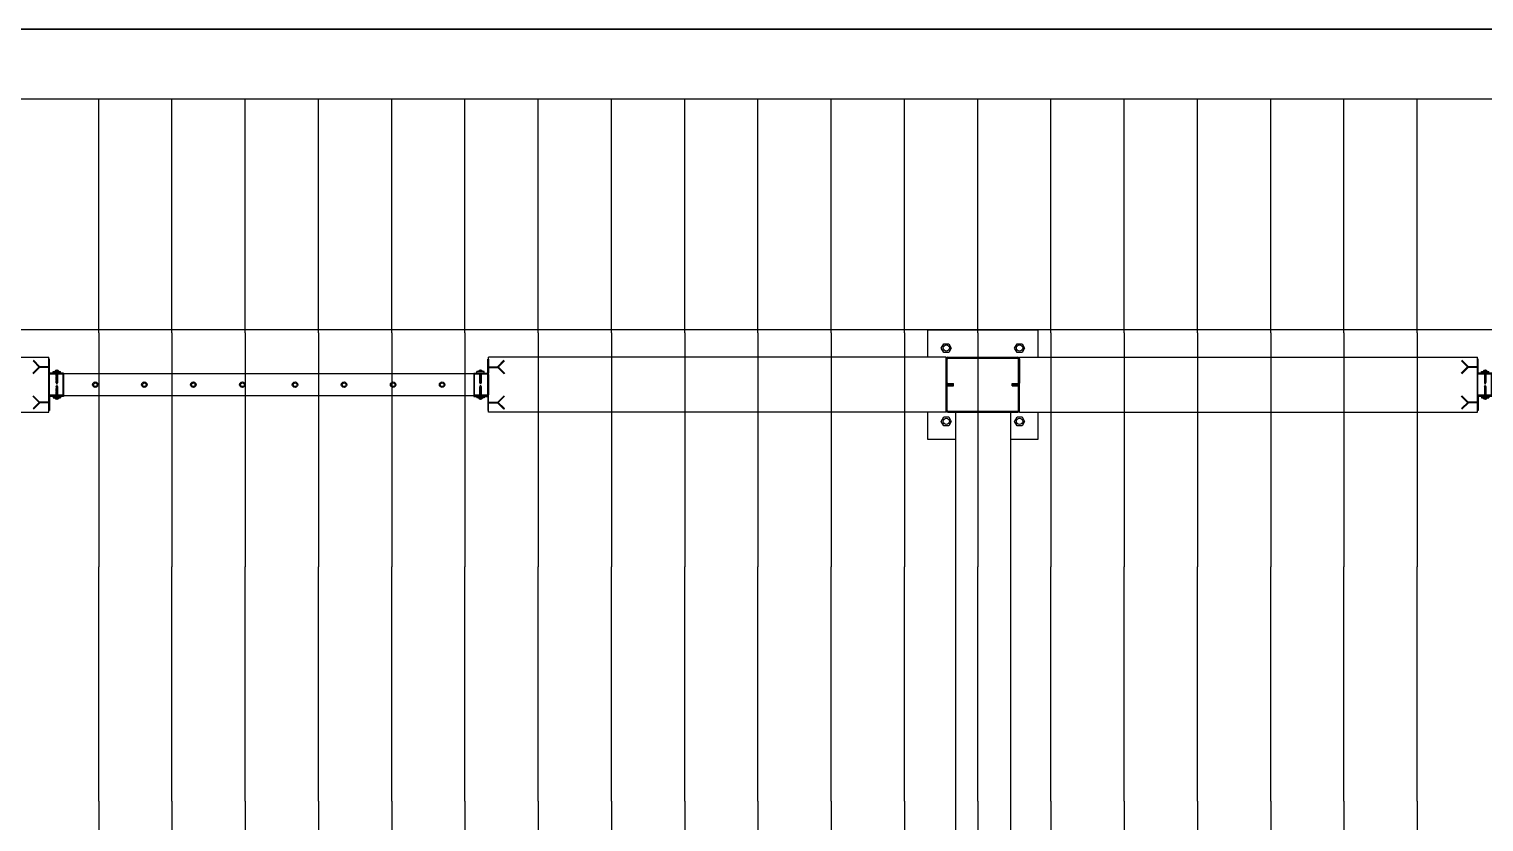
# Model space of a CAD drawing. Header units: millimetres. Extents: x 2686 to 2939, y 1294 to 1441.
# Drawn here: x 2755.091 to 2759.064, y 1416.391 to 1418.556 of the extents above; entities that cross this region are included whole.
import ezdxf

# ---------------------------------------------------------------- set-up
doc = ezdxf.new("R2010")
doc.units = ezdxf.units.MM
doc.linetypes.add('HIDDEN', pattern=[0.375, 0.25, -0.125])
for name, color, linetype in [('AR-ALV', 2, 'Continuous'), ('AR-CALÇADA', 1, 'Continuous'), ('AR-COB VISTA 02', 1, 'Continuous'), ('AR-COB-V1', 1, 'Continuous'), ('AR-COB-V3', 1, 'Continuous'), ('AR-COB-V4', 1, 'Continuous'), ('AR-ESQ', 1, 'Continuous'), ('AR-PISO', 1, 'Continuous'), ('DET-BASE-V', 32, 'Continuous'), ('DET-PARAFUSO-C', 72, 'Continuous'), ('DET-PERFIL CADEIRA-C', 2, 'Continuous'), ('esq-c', 1, 'Continuous'), ('grapa', 21, 'HIDDEN'), ('insercao', 4, 'Continuous'), ('porta-c', 1, 'Continuous'), ('porta-v', 2, 'Continuous')]:
    doc.layers.add(name, color=color, linetype=linetype)

# ---------------------------------------------------------------- blocks, each defined once
blk = doc.blocks.new('gr11-met-01p')
at = {"layer": 'DET-PARAFUSO-C'}
for p, q in [((0.0117, -0.0391), (0.0317, -0.0391)), ((0.0117, -0.0431), (0.0117, -0.0391)), ((0.0156, -0.0391), (0.0276, -0.0391)), ((0.0212, -0.0371), (0.0212, -0.0351)), ((0.0212, -0.0371), (0.022, -0.0371)), ((0.022, -0.0371), (0.022, -0.0351)), ((0.0317, -0.0431), (0.0317, -0.0391)), ((1.1684, -0.0431), (1.1684, -0.0391)), ((1.1884, -0.0391), (1.1684, -0.0391)), ((1.1844, -0.0391), (1.1724, -0.0391)), ((1.178, -0.0371), (1.178, -0.0351)), ((1.1788, -0.0371), (1.178, -0.0371)), ((1.1788, -0.0371), (1.1788, -0.0351)), ((1.1884, -0.0431), (1.1884, -0.0391)), ((1.1884, -0.0391), (1.1884, -0.0391)), ((0.0117, -0.0431), (0.0317, -0.0431)), ((0.0236, -0.0475), (0.0196, -0.0465)), ((0.0196, -0.0485), (0.0236, -0.0495)), ((0.0196, -0.0505), (0.0236, -0.0515)), ((0.0196, -0.0525), (0.0236, -0.0535)), ((0.0196, -0.0545), (0.0236, -0.0555)), ((0.0196, -0.0565), (0.0236, -0.0575)), ((0.0196, -0.0585), (0.0236, -0.0595)), ((0.0196, -0.0605), (0.0236, -0.0615)), ((0.0196, -0.0625), (0.0236, -0.0635)), ((0.0196, -0.0645), (0.0236, -0.0655)), ((0.0196, -0.0665), (0.0236, -0.0675)), ((0.0196, -0.0685), (0.0236, -0.0695)), ((0.0199, -0.0701), (0.0216, -0.0735)), ((0.0199, -0.0799), (0.0216, -0.0765)), ((0.0216, -0.0735), (0.0236, -0.0695)), ((0.0216, -0.0765), (0.0236, -0.0805)), ((1.1884, -0.0431), (1.1684, -0.0431)), ((1.1764, -0.0475), (1.1804, -0.0465)), ((1.1804, -0.0485), (1.1764, -0.0495)), ((1.1804, -0.0505), (1.1764, -0.0515)), ((1.1804, -0.0525), (1.1764, -0.0535)), ((1.1804, -0.0545), (1.1764, -0.0555)), ((1.1804, -0.0565), (1.1764, -0.0575)), ((1.1804, -0.0585), (1.1764, -0.0595)), ((1.1804, -0.0605), (1.1764, -0.0615)), ((1.1804, -0.0625), (1.1764, -0.0635)), ((1.1804, -0.0645), (1.1764, -0.0655)), ((1.1804, -0.0665), (1.1764, -0.0675)), ((1.1804, -0.0685), (1.1764, -0.0695)), ((1.1784, -0.0735), (1.1764, -0.0695)), ((1.1784, -0.0765), (1.1764, -0.0805)), ((1.1801, -0.0701), (1.1784, -0.0735)), ((1.1801, -0.0799), (1.1784, -0.0765)), ((0.0117, -0.1069), (0.0317, -0.1069)), ((0.0117, -0.1069), (0.0117, -0.1109)), ((0.0117, -0.1109), (0.0317, -0.1109)), ((0.0156, -0.1109), (0.0276, -0.1109)), ((0.0196, -0.0815), (0.0236, -0.0805)), ((0.0196, -0.0835), (0.0236, -0.0825)), ((0.0196, -0.0855), (0.0236, -0.0845)), ((0.0196, -0.0875), (0.0236, -0.0865)), ((0.0196, -0.0895), (0.0236, -0.0885)), ((0.0196, -0.0915), (0.0236, -0.0905)), ((0.0196, -0.0935), (0.0236, -0.0925)), ((0.0196, -0.0955), (0.0236, -0.0945)), ((0.0196, -0.0975), (0.0236, -0.0965)), ((0.0196, -0.0995), (0.0236, -0.0985)), ((0.0196, -0.1015), (0.0236, -0.1005)), ((0.0236, -0.1025), (0.0196, -0.1035)), ((0.0212, -0.1129), (0.0212, -0.1149)), ((0.0212, -0.1129), (0.022, -0.1129)), ((0.022, -0.1129), (0.022, -0.1149)), ((0.0317, -0.1069), (0.0317, -0.1109)), ((1.1684, -0.1069), (1.1684, -0.1109)), ((1.1884, -0.1069), (1.1684, -0.1069)), ((1.1884, -0.1109), (1.1684, -0.1109)), ((1.1844, -0.1109), (1.1724, -0.1109)), ((1.1804, -0.0815), (1.1764, -0.0805)), ((1.1804, -0.0835), (1.1764, -0.0825)), ((1.1804, -0.0855), (1.1764, -0.0845)), ((1.1804, -0.0875), (1.1764, -0.0865)), ((1.1804, -0.0895), (1.1764, -0.0885)), ((1.1804, -0.0915), (1.1764, -0.0905)), ((1.1804, -0.0935), (1.1764, -0.0925)), ((1.1804, -0.0955), (1.1764, -0.0945)), ((1.1804, -0.0975), (1.1764, -0.0965)), ((1.1804, -0.0995), (1.1764, -0.0985)), ((1.1804, -0.1015), (1.1764, -0.1005)), ((1.1764, -0.1025), (1.1804, -0.1035)), ((1.178, -0.1129), (1.178, -0.1149)), ((1.1788, -0.1129), (1.178, -0.1129)), ((1.1788, -0.1129), (1.1788, -0.1149)), ((1.1884, -0.1069), (1.1884, -0.1109)), ((1.1884, -0.1109), (1.1884, -0.1109))]:
    blk.add_line(p, q, dxfattribs=at)
for centre, radius, start, end in [((0.0216, -0.0416), 0.0065, 93.5281, 157.3801), ((0.0216, -0.0416), 0.0065, 22.6199, 86.4719), ((1.1784, -0.0416), 0.0065, 93.5281, 157.3801), ((1.1784, -0.0416), 0.0065, 22.6199, 86.4719), ((0.0189, -0.0475), 0.00125, 306.8699, 53.1301), ((0.0189, -0.0495), 0.00125, 306.8699, 53.1301), ((0.0189, -0.0515), 0.00125, 306.8699, 53.1301), ((0.0189, -0.0535), 0.00125, 306.8699, 53.1301), ((0.0189, -0.0555), 0.00125, 306.8699, 53.1301), ((0.0189, -0.0575), 0.00125, 306.8699, 53.1301), ((0.0189, -0.0595), 0.00125, 306.8699, 53.1301), ((0.0189, -0.0615), 0.00125, 306.8699, 53.1301), ((0.0189, -0.0635), 0.00125, 306.8699, 53.1301), ((0.0189, -0.0655), 0.00125, 306.8699, 53.1301), ((0.0189, -0.0675), 0.00125, 306.8699, 53.1301), ((0.0189, -0.0695), 0.00125, 329.0214, 53.1301), ((0.0244, -0.0465), 0.00125, 180, 233.1301), ((0.0244, -0.0485), 0.00125, 126.8699, 233.1301), ((0.0244, -0.0505), 0.00125, 126.8699, 233.1301), ((0.0244, -0.0525), 0.00125, 126.8699, 233.1301), ((0.0244, -0.0545), 0.00125, 126.8699, 233.1301), ((0.0244, -0.0565), 0.00125, 126.8699, 233.1301), ((0.0244, -0.0585), 0.00125, 126.8699, 233.1301), ((0.0244, -0.0605), 0.00125, 126.8699, 233.1301), ((0.0244, -0.0625), 0.00125, 126.8699, 233.1301), ((0.0244, -0.0645), 0.00125, 126.8699, 233.1301), ((0.0244, -0.0665), 0.00125, 126.8699, 233.1301), ((0.0244, -0.0685), 0.00125, 126.8699, 233.1301), ((1.1756, -0.0465), 0.00125, 306.8699, 360), ((1.1756, -0.0485), 0.00125, 306.8699, 53.1301), ((1.1756, -0.0505), 0.00125, 306.8699, 53.1301), ((1.1756, -0.0525), 0.00125, 306.8699, 53.1301), ((1.1756, -0.0545), 0.00125, 306.8699, 53.1301), ((1.1756, -0.0565), 0.00125, 306.8699, 53.1301), ((1.1756, -0.0585), 0.00125, 306.8699, 53.1301), ((1.1756, -0.0605), 0.00125, 306.8699, 53.1301), ((1.1756, -0.0625), 0.00125, 306.8699, 53.1301), ((1.1756, -0.0645), 0.00125, 306.8699, 53.1301), ((1.1756, -0.0665), 0.00125, 306.8699, 53.1301), ((1.1756, -0.0685), 0.00125, 306.8699, 53.1301), ((1.1811, -0.0475), 0.00125, 126.8699, 233.1301), ((1.1811, -0.0495), 0.00125, 126.8699, 233.1301), ((1.1811, -0.0515), 0.00125, 126.8699, 233.1301), ((1.1811, -0.0535), 0.00125, 126.8699, 233.1301), ((1.1811, -0.0555), 0.00125, 126.8699, 233.1301), ((1.1811, -0.0575), 0.00125, 126.8699, 233.1301), ((1.1811, -0.0595), 0.00125, 126.8699, 233.1301), ((1.1811, -0.0615), 0.00125, 126.8699, 233.1301), ((1.1811, -0.0635), 0.00125, 126.8699, 233.1301), ((1.1811, -0.0655), 0.00125, 126.8699, 233.1301), ((1.1811, -0.0675), 0.00125, 126.8699, 233.1301), ((1.1811, -0.0695), 0.00125, 126.8699, 210.9786), ((0.0216, -0.1084), 0.0065, 202.6199, 266.4719), ((0.0189, -0.0805), 0.00125, 306.8699, 30.9786), ((0.0189, -0.0825), 0.00125, 306.8699, 53.1301), ((0.0189, -0.0845), 0.00125, 306.8699, 53.1301), ((0.0189, -0.0865), 0.00125, 306.8699, 53.1301), ((0.0189, -0.0885), 0.00125, 306.8699, 53.1301), ((0.0189, -0.0905), 0.00125, 306.8699, 53.1301), ((0.0189, -0.0925), 0.00125, 306.8699, 53.1301), ((0.0189, -0.0945), 0.00125, 306.8699, 53.1301), ((0.0189, -0.0965), 0.00125, 306.8699, 53.1301), ((0.0189, -0.0985), 0.00125, 306.8699, 53.1301), ((0.0189, -0.1005), 0.00125, 306.8699, 53.1301), ((0.0189, -0.1025), 0.00125, 306.8699, 53.1301), ((0.0216, -0.1084), 0.0065, 273.5281, 337.3801), ((0.0244, -0.0815), 0.00125, 126.8699, 233.1301), ((0.0244, -0.0835), 0.00125, 126.8699, 233.1301), ((0.0244, -0.0855), 0.00125, 126.8699, 233.1301), ((0.0244, -0.0875), 0.00125, 126.8699, 233.1301), ((0.0244, -0.0895), 0.00125, 126.8699, 233.1301), ((0.0244, -0.0915), 0.00125, 126.8699, 233.1301), ((0.0244, -0.0935), 0.00125, 126.8699, 233.1301), ((0.0244, -0.0955), 0.00125, 126.8699, 233.1301), ((0.0244, -0.0975), 0.00125, 126.8699, 233.1301), ((0.0244, -0.0995), 0.00125, 126.8699, 233.1301), ((0.0244, -0.1015), 0.00125, 126.8699, 233.1301), ((0.0244, -0.1035), 0.00125, 126.8699, 180), ((1.1784, -0.1084), 0.0065, 202.6199, 266.4719), ((1.1756, -0.0815), 0.00125, 306.8699, 53.1301), ((1.1756, -0.0835), 0.00125, 306.8699, 53.1301), ((1.1756, -0.0855), 0.00125, 306.8699, 53.1301), ((1.1756, -0.0875), 0.00125, 306.8699, 53.1301), ((1.1756, -0.0895), 0.00125, 306.8699, 53.1301), ((1.1756, -0.0915), 0.00125, 306.8699, 53.1301), ((1.1756, -0.0935), 0.00125, 306.8699, 53.1301), ((1.1756, -0.0955), 0.00125, 306.8699, 53.1301), ((1.1756, -0.0975), 0.00125, 306.8699, 53.1301), ((1.1756, -0.0995), 0.00125, 306.8699, 53.1301), ((1.1756, -0.1015), 0.00125, 306.8699, 53.1301), ((1.1756, -0.1035), 0.00125, 0, 53.1301), ((1.1784, -0.1084), 0.0065, 273.5281, 337.3801), ((1.1811, -0.0805), 0.00125, 149.0214, 233.1301), ((1.1811, -0.0825), 0.00125, 126.8699, 233.1301), ((1.1811, -0.0845), 0.00125, 126.8699, 233.1301), ((1.1811, -0.0865), 0.00125, 126.8699, 233.1301), ((1.1811, -0.0885), 0.00125, 126.8699, 233.1301), ((1.1811, -0.0905), 0.00125, 126.8699, 233.1301), ((1.1811, -0.0925), 0.00125, 126.8699, 233.1301), ((1.1811, -0.0945), 0.00125, 126.8699, 233.1301), ((1.1811, -0.0965), 0.00125, 126.8699, 233.1301), ((1.1811, -0.0985), 0.00125, 126.8699, 233.1301), ((1.1811, -0.1005), 0.00125, 126.8699, 233.1301), ((1.1811, -0.1025), 0.00125, 126.8699, 233.1301)]:
    blk.add_arc(centre, radius, start, end, dxfattribs=at)
at = {"layer": 'DET-PERFIL CADEIRA-C'}
for points in [[(0, -0.005), (0, -0.0421, 0.414214), (0.0029, -0.045), (0.04, -0.045), (0.04, -0.0431), (0.0033, -0.0431, -0.414214), (0.0019, -0.0417), (0.0019, -0.005)], [(1.2, -0.005), (1.2, -0.0421, -0.414214), (1.1972, -0.045), (1.16, -0.045), (1.16, -0.0431), (1.1967, -0.0431, 0.414214), (1.1981, -0.0417), (1.1981, -0.005)], [(0, -0.145), (0, -0.1078, -0.414214), (0.0029, -0.105), (0.04, -0.105), (0.04, -0.1069), (0.0033, -0.1069, 0.414214), (0.0019, -0.1083), (0.0019, -0.145)], [(1.2, -0.145), (1.2, -0.1078, 0.414214), (1.1972, -0.105), (1.16, -0.105), (1.16, -0.1069), (1.1967, -0.1069, -0.414214), (1.1981, -0.1083), (1.1981, -0.145)]]:
    blk.add_lwpolyline(points, format="xyb", close=True, dxfattribs=at)
at = {"layer": 'esq-c'}
for p, q in [((0, -0.0472), (0, -0.1028)), ((0.0015, -0.1028), (0.0015, -0.0472)), ((0.0022, -0.045), (0.0377, -0.045)), ((0.0377, -0.0465), (0.0022, -0.0465)), ((0.0385, -0.1028), (0.0385, -0.0472)), ((0.04, -0.0472), (0.04, -0.1028)), ((1.16, -0.0472), (1.16, -0.1028)), ((1.1615, -0.1028), (1.1615, -0.0472)), ((1.1623, -0.045), (1.1978, -0.045)), ((1.1978, -0.0465), (1.1623, -0.0465)), ((1.1985, -0.1028), (1.1985, -0.0472)), ((1.2, -0.0472), (1.2, -0.1028)), ((0.0377, -0.1035), (0.0022, -0.1035)), ((0.0022, -0.105), (0.0377, -0.105)), ((1.1978, -0.1035), (1.1623, -0.1035)), ((1.1623, -0.105), (1.1978, -0.105))]:
    blk.add_line(p, q, dxfattribs=at)
for centre, radius, start, end in [((0.0022, -0.0472), 0.00225, 90, 180), ((0.0022, -0.0472), 0.00075, 90, 180), ((0.0377, -0.0472), 0.00225, 360, 90), ((0.0377, -0.0472), 0.00075, 360, 90), ((1.1623, -0.0472), 0.00225, 90, 180), ((1.1623, -0.0472), 0.00075, 90, 180), ((1.1978, -0.0472), 0.00225, 360, 90), ((1.1978, -0.0472), 0.00075, 360, 90), ((0.0022, -0.1028), 0.00225, 180, 270), ((0.0022, -0.1028), 0.00075, 180, 270), ((0.0377, -0.1028), 0.00075, 270, 0), ((0.0377, -0.1028), 0.00225, 270, 0), ((1.1623, -0.1028), 0.00225, 180, 270), ((1.1623, -0.1028), 0.00075, 180, 270), ((1.1978, -0.1028), 0.00075, 270, 0), ((1.1978, -0.1028), 0.00225, 270, 0), ((1.1978, -0.1028), 0.00075, 270, 0), ((1.1978, -0.1028), 0.00225, 270, 0)]:
    blk.add_arc(centre, radius, start, end, dxfattribs=at)
at = {"layer": 'grapa'}
for p, q in [((-0.0268, -0.0263), (-0.0442, -0.0437)), ((-0.0254, -0.0277), (-0.0434, -0.0097)), ((-0.0254, -0.0277), (-0.0428, -0.0451)), ((-0.0246, -0.0257), (-0.042, -0.0083)), ((0, -0.0277), (-0.0254, -0.0277)), ((0, -0.0257), (-0.0246, -0.0257)), ((1.2, -0.0257), (1.2246, -0.0257)), ((1.2, -0.0277), (1.2254, -0.0277)), ((1.2246, -0.0257), (1.242, -0.0083)), ((1.2254, -0.0277), (1.2434, -0.0097)), ((1.2254, -0.0277), (1.2428, -0.0451)), ((1.2268, -0.0263), (1.2442, -0.0437)), ((1.2442, -0.0437), (1.2428, -0.0451)), ((-0.0268, -0.1237), (-0.0442, -0.1063)), ((-0.0254, -0.1223), (-0.0428, -0.1049)), ((1.2254, -0.1223), (1.2428, -0.1049)), ((1.2268, -0.1237), (1.2442, -0.1063)), ((-0.0254, -0.1223), (-0.0434, -0.1403)), ((-0.0246, -0.1243), (-0.042, -0.1417)), ((0, -0.1223), (-0.0254, -0.1223)), ((0, -0.1243), (-0.0246, -0.1243)), ((1.2, -0.1223), (1.2254, -0.1223)), ((1.2, -0.1243), (1.2246, -0.1243)), ((1.2246, -0.1243), (1.242, -0.1417)), ((1.2254, -0.1223), (1.2434, -0.1403)), ((1.2434, -0.1403), (1.242, -0.1417))]:
    blk.add_line(p, q, dxfattribs=at)
at = {"layer": 'porta-c'}
for centre, radius in [((0.1266, -0.075), 0.0075), ((0.1266, -0.075), 0.005), ((0.2604, -0.075), 0.0075), ((0.2604, -0.075), 0.005), ((0.3942, -0.075), 0.0075), ((0.3942, -0.075), 0.005), ((0.5281, -0.075), 0.0075), ((0.5281, -0.075), 0.005), ((0.6719, -0.075), 0.0075), ((0.6719, -0.075), 0.005), ((0.8057, -0.075), 0.0075), ((0.8057, -0.075), 0.005), ((0.9396, -0.075), 0.0075), ((0.9396, -0.075), 0.005), ((1.0734, -0.075), 0.0075), ((1.0734, -0.075), 0.005)]:
    blk.add_circle(centre, radius, dxfattribs=at)
at = {"layer": 'porta-v'}
for p, q in [((1.1623, -0.045), (0.0377, -0.045)), ((1.1623, -0.105), (0.0377, -0.105))]:
    blk.add_line(p, q, dxfattribs=at)
blk = doc.blocks.new('DET-GS-PLANTA BAIXA')
at = {"layer": 'AR-ALV'}
for p, q in [((203.8661, -517.2539), (204.6661, -517.2539)), ((204.6661, -517.4039), (204.6661, -517.2539)), ((207.1161, -517.2539), (205.8661, -517.2539)), ((205.8661, -517.4039), (205.8661, -517.2539)), ((207.1161, -517.4039), (207.1161, -517.2539)), ((207.3161, -517.2539), (208.5661, -517.2539)), ((207.3161, -517.4039), (207.3161, -517.2539)), ((208.5661, -517.4039), (208.5661, -517.2539)), ((203.8661, -517.4039), (204.6661, -517.4039)), ((207.1161, -517.4039), (205.8661, -517.4039)), ((207.1411, -517.4039), (207.1411, -519.5239)), ((207.2911, -517.4039), (207.2911, -519.5239)), ((207.3161, -517.4039), (208.5661, -517.4039))]:
    blk.add_line(p, q, dxfattribs=at)
at = {"layer": 'AR-PISO'}
for p, q in [((211.0725, -516.3577), (203.4309, -516.3577)), ((209.9161, -517.1789), (203.9161, -517.1789))]:
    blk.add_line(p, q, dxfattribs=at)
at = {"layer": 'DET-BASE-V'}
for points in [[(207.0661, -517.2539), (207.0661, -517.1789), (207.3661, -517.1789), (207.3661, -517.2539)], [(207.1411, -517.4789), (207.0661, -517.4789), (207.0661, -517.4039)], [(207.3661, -517.4039), (207.3661, -517.4789), (207.2911, -517.4789)]]:
    blk.add_lwpolyline(points, dxfattribs=at)
at = {"layer": 'DET-PARAFUSO-C'}
for points in [[(207.1023, -517.2289), (207.1092, -517.217), (207.123, -517.217), (207.1298, -517.2289), (207.123, -517.2408), (207.1092, -517.2408)], [(207.3023, -517.2289), (207.3092, -517.217), (207.323, -517.217), (207.3298, -517.2289), (207.323, -517.2408), (207.3092, -517.2408)], [(207.1023, -517.4289), (207.1092, -517.417), (207.123, -517.417), (207.1298, -517.4289), (207.123, -517.4408), (207.1092, -517.4408)], [(207.3023, -517.4289), (207.3092, -517.417), (207.323, -517.417), (207.3298, -517.4289), (207.323, -517.4408), (207.3092, -517.4408)]]:
    blk.add_lwpolyline(points, close=True, dxfattribs=at)
for centre in [(207.1161, -517.2289), (207.3161, -517.2289), (207.1161, -517.4289), (207.3161, -517.4289)]:
    blk.add_circle(centre, 0.00857, dxfattribs=at)
at = {"layer": 'DET-PERFIL CADEIRA-C'}
for p, q in [((207.1161, -517.2582), (207.1161, -517.3246)), ((207.1161, -517.2582), (207.1161, -517.3246)), ((207.1189, -517.3239), (207.1189, -517.2589)), ((207.1189, -517.3239), (207.1189, -517.2589)), ((207.1204, -517.2539), (207.3118, -517.2539)), ((207.1204, -517.2539), (207.3118, -517.2539)), ((207.1211, -517.2567), (207.3111, -517.2567)), ((207.1211, -517.2567), (207.3111, -517.2567)), ((207.3132, -517.3239), (207.3132, -517.2589)), ((207.3132, -517.3239), (207.3132, -517.2589)), ((207.3161, -517.2582), (207.3161, -517.3246)), ((207.3161, -517.2582), (207.3161, -517.3246)), ((207.1211, -517.326), (207.1361, -517.326)), ((207.1211, -517.326), (207.1361, -517.326)), ((207.1361, -517.3317), (207.1361, -517.326)), ((207.1361, -517.3317), (207.1361, -517.326)), ((207.2961, -517.3317), (207.2961, -517.326)), ((207.2961, -517.326), (207.3111, -517.326)), ((207.2961, -517.3317), (207.2961, -517.326)), ((207.2961, -517.326), (207.3111, -517.326)), ((207.1161, -517.3996), (207.1161, -517.3332)), ((207.1161, -517.3996), (207.1161, -517.3332)), ((207.1189, -517.3989), (207.1189, -517.3339)), ((207.1189, -517.3989), (207.1189, -517.3339)), ((207.1204, -517.3289), (207.1361, -517.3289)), ((207.1204, -517.3289), (207.1361, -517.3289)), ((207.1211, -517.3317), (207.1361, -517.3317)), ((207.1211, -517.3317), (207.1361, -517.3317)), ((207.2961, -517.3289), (207.3118, -517.3289)), ((207.2961, -517.3289), (207.3118, -517.3289)), ((207.2961, -517.3317), (207.3111, -517.3317)), ((207.2961, -517.3317), (207.3111, -517.3317)), ((207.3132, -517.3989), (207.3132, -517.3339)), ((207.3132, -517.3989), (207.3132, -517.3339)), ((207.3161, -517.3996), (207.3161, -517.3332)), ((207.3161, -517.3996), (207.3161, -517.3332)), ((207.1204, -517.4039), (207.3118, -517.4039)), ((207.1204, -517.4039), (207.3118, -517.4039)), ((207.1211, -517.401), (207.3111, -517.401)), ((207.1211, -517.401), (207.3111, -517.401))]:
    blk.add_line(p, q, dxfattribs=at)
for centre, radius, start, end in [((207.1204, -517.2582), 0.00428, 90, 180), ((207.1204, -517.2582), 0.00428, 90, 180), ((207.1211, -517.2589), 0.00214, 90, 180), ((207.1211, -517.2589), 0.00214, 90, 180), ((207.3111, -517.2589), 0.00214, 360, 90), ((207.3111, -517.2589), 0.00214, 360, 90), ((207.3118, -517.2582), 0.00428, 360, 90), ((207.3118, -517.2582), 0.00428, 360, 90), ((207.1204, -517.3246), 0.00428, 180, 270), ((207.1204, -517.3246), 0.00428, 180, 270), ((207.1211, -517.3239), 0.00214, 180, 270), ((207.1211, -517.3239), 0.00214, 180, 270), ((207.3111, -517.3239), 0.00214, 270, 0), ((207.3111, -517.3239), 0.00214, 270, 0), ((207.3118, -517.3246), 0.00428, 270, 0), ((207.3118, -517.3246), 0.00428, 270, 0), ((207.1204, -517.3332), 0.00428, 90, 180), ((207.1204, -517.3332), 0.00428, 90, 180), ((207.1211, -517.3339), 0.00214, 90, 180), ((207.1211, -517.3339), 0.00214, 90, 180), ((207.3111, -517.3339), 0.00214, 0, 90), ((207.3111, -517.3339), 0.00214, 0, 90), ((207.3118, -517.3332), 0.00428, 360, 90), ((207.3118, -517.3332), 0.00428, 360, 90), ((207.1204, -517.3996), 0.00428, 180, 270), ((207.1204, -517.3996), 0.00428, 180, 270), ((207.1211, -517.3989), 0.00214, 180, 270), ((207.1211, -517.3989), 0.00214, 180, 270), ((207.3111, -517.3989), 0.00214, 270, 360), ((207.3111, -517.3989), 0.00214, 270, 360), ((207.3118, -517.3996), 0.00428, 270, 360), ((207.3118, -517.3996), 0.00428, 270, 360)]:
    blk.add_arc(centre, radius, start, end, dxfattribs=at)
at = {"layer": 'AR-ESQ'}
for p in [(204.6661, -517.2539), (208.5661, -517.2539)]:
    blk.add_blockref('gr11-met-01p', p, dxfattribs=at)
blk = doc.blocks.new('DET-GS-COBERTURA')
at = {"layer": 'AR-COB VISTA 02', "color": 2}
for p, q in [((205.7534, -517.1876), (205.7534, -516.5485)), ((205.9534, -517.1876), (205.9534, -516.5485)), ((206.1534, -517.1876), (206.1534, -516.5485)), ((206.3534, -517.1876), (206.3534, -516.5485)), ((206.5534, -517.1876), (206.5534, -516.5485)), ((206.7534, -517.1876), (206.7534, -516.5485)), ((206.9534, -517.1876), (206.9534, -516.5485)), ((207.1534, -517.1876), (207.1534, -516.5485)), ((207.3534, -517.1876), (207.3534, -516.5485)), ((207.5534, -517.1876), (207.5534, -516.5485)), ((207.7534, -517.1876), (207.7534, -516.5485)), ((207.7534, -517.1876), (207.7534, -516.5485)), ((207.9534, -517.1876), (207.9534, -516.5485)), ((208.1534, -517.1876), (208.1534, -516.5485)), ((208.3534, -517.1876), (208.3534, -516.5485)), ((208.5534, -517.1876), (208.5534, -516.5485)), ((208.7534, -517.1876), (208.7534, -516.5485)), ((208.9534, -517.1876), (208.9534, -516.5485)), ((209.1534, -517.1876), (209.1534, -516.5485)), ((209.3534, -517.1876), (209.3534, -516.5485))]:
    blk.add_line(p, q, dxfattribs=at)
at = {"layer": 'AR-COB VISTA 02'}
blk.add_line((207.7534, -517.1876), (207.7534, -517.8267), dxfattribs=at)
at = {"layer": 'AR-COB-V1'}
blk.add_line((204.5176, -516.5485), (211.8176, -516.5485), dxfattribs=at)
at = {"layer": 'AR-COB-V3'}
for p, q in [((205.7534, -517.1876), (205.7534, -517.8267)), ((205.9534, -517.1876), (205.9534, -517.8267)), ((206.1534, -517.1876), (206.1534, -517.8267)), ((206.3534, -517.1876), (206.3534, -517.8267)), ((206.5534, -517.1876), (206.5534, -517.8267)), ((206.7534, -517.1876), (206.7534, -517.8267)), ((206.9534, -517.1876), (206.9534, -517.8267)), ((207.1534, -517.1876), (207.1534, -517.8267)), ((207.3534, -517.1876), (207.3534, -517.8267)), ((207.5534, -517.1876), (207.5534, -517.8267)), ((207.7534, -517.1876), (207.7534, -517.8267)), ((207.9534, -517.1876), (207.9534, -517.8267)), ((208.1534, -517.1876), (208.1534, -517.8267)), ((208.3534, -517.1876), (208.3534, -517.8267)), ((208.5534, -517.1876), (208.5534, -517.8267)), ((208.7534, -517.1876), (208.7534, -517.8267)), ((208.9534, -517.1876), (208.9534, -517.8267)), ((209.1534, -517.1876), (209.1534, -517.8267)), ((209.3534, -517.1876), (209.3534, -517.8267))]:
    blk.add_line(p, q, dxfattribs=at)
at = {"layer": 'AR-COB-V4'}
for p, q in [((205.7534, -518.4658), (205.7534, -517.8267)), ((205.9534, -518.4658), (205.9534, -517.8267)), ((206.1534, -518.4658), (206.1534, -517.8267)), ((206.3534, -518.4658), (206.3534, -517.8267)), ((206.5534, -518.4658), (206.5534, -517.8267)), ((206.7534, -518.4658), (206.7534, -517.8267)), ((206.9534, -518.4658), (206.9534, -517.8267)), ((207.1534, -518.4658), (207.1534, -517.8267)), ((207.3534, -518.4658), (207.3534, -517.8267)), ((207.5534, -518.4658), (207.5534, -517.8267)), ((207.7534, -518.4658), (207.7534, -517.8267)), ((207.7534, -518.4658), (207.7534, -517.8267)), ((207.9534, -518.4658), (207.9534, -517.8267)), ((208.1534, -518.4658), (208.1534, -517.8267)), ((208.3534, -518.4658), (208.3534, -517.8267)), ((208.5534, -518.4658), (208.5534, -517.8267)), ((208.7534, -518.4658), (208.7534, -517.8267)), ((208.9534, -518.4658), (208.9534, -517.8267)), ((209.1534, -518.4658), (209.1534, -517.8267)), ((209.3534, -518.4658), (209.3534, -517.8267)), ((205.7534, -518.4658), (205.7534, -519.1049)), ((205.9534, -518.4658), (205.9534, -519.1049)), ((206.1534, -518.4658), (206.1534, -519.1049)), ((206.3534, -518.4658), (206.3534, -519.1049)), ((206.5534, -518.4658), (206.5534, -519.1049)), ((206.7534, -518.4658), (206.7534, -519.1049)), ((206.9534, -518.4658), (206.9534, -519.1049)), ((207.1534, -518.4658), (207.1534, -519.1049)), ((207.3534, -518.4658), (207.3534, -519.1049)), ((207.5534, -518.4658), (207.5534, -519.1049)), ((207.7534, -518.4658), (207.7534, -519.1049)), ((207.7534, -518.4658), (207.7534, -519.1049)), ((207.9534, -518.4658), (207.9534, -519.1049)), ((208.1534, -518.4658), (208.1534, -519.1049)), ((208.3534, -518.4658), (208.3534, -519.1049)), ((208.5534, -518.4658), (208.5534, -519.1049)), ((208.7534, -518.4658), (208.7534, -519.1049)), ((208.9534, -518.4658), (208.9534, -519.1049)), ((209.1534, -518.4658), (209.1534, -519.1049)), ((209.3534, -518.4658), (209.3534, -519.1049))]:
    blk.add_line(p, q, dxfattribs=at)
at = {"layer": 'AR-PISO', "linetype": 'Continuous'}
blk.add_line((211.8176, -516.3577), (204.5176, -516.3577), dxfattribs=at)

msp = doc.modelspace()

# ---------------------------------------------------------------- linework, layer by layer
at = {"layer": 'AR-CALÇADA'}
msp.add_line((2735.8457, 1418.5561), (2761.5522, 1418.5561), dxfattribs=at)

# ---------------------------------------------------------------- block references
msp.add_blockref('DET-GS-PLANTA BAIXA', (2550.4796, 1934.9138))
at = {"layer": 'insercao'}
msp.add_blockref('DET-GS-COBERTURA', (2549.5281, 1934.9138), dxfattribs=at)

doc.saveas('drawing.dxf')
